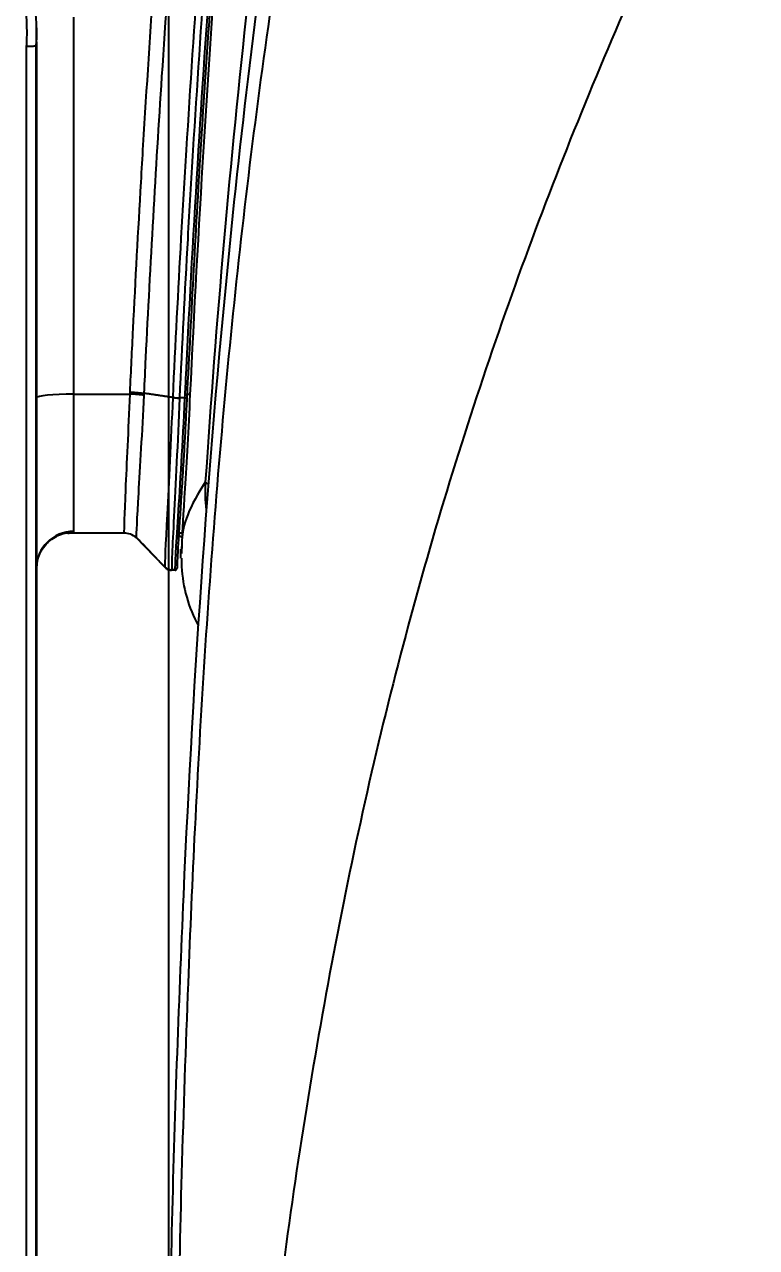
# Model space of a CAD drawing. Header units: millimetres. Extents: x 28 to 2974, y 8 to 3716.
# Drawn here: x 973.6 to 1052.7, y 1162.7 to 1295 of the extents above; entities that cross this region are included whole.
import ezdxf

# ---------------------------------------------------------------- set-up
doc = ezdxf.new("R2010")
doc.units = ezdxf.units.MM
doc.layers.get('Defpoints').update_dxf_attribs({"linetype": 'CONTINUOUS'})
doc.layers.add('1LINE', color=7, linetype='CONTINUOUS')
doc.styles.add('Annotative', font='malgun.ttf')
doc.dimstyles.new('WOO', dxfattribs={"dimtxt": 20, "dimasz": 2, "dimexe": 1.25, "dimexo": 0.3, "dimgap": 1, "dimtad": 1, "dimdec": 1, "dimzin": 1, "dimdsep": 46, "dimtxsty": 'Annotative', "dimcen": 0, "dimclrd": 1, "dimclre": 1, "dimclrt": 2, "dimadec": 0, "dimazin": 0, "dimtfac": 1, "dimtdec": 1, "dimtofl": 0, "dimtmove": 0, "dimatfit": 3, "dimfxl": 0, "dimarcsym": 0})

# ---------------------------------------------------------------- blocks, each defined once
blk = doc.blocks.new('*D7')
at = {"layer": '1LINE', "color": 1, "lineweight": -2}
for p, q in [((989.17, 1143.86), (989.17, 1444.15)), ((1389.16, 1169.54), (1389.16, 1444.15)), ((991.17, 1442.9), (1387.16, 1442.9))]:
    blk.add_line(p, q, dxfattribs=at)
at = {"layer": '1LINE', "color": 1}
for points in [[(991.17, 1443.23), (991.17, 1442.56), (989.17, 1442.9)], [(1387.16, 1443.23), (1387.16, 1442.56), (1389.16, 1442.9)]]:
    blk.add_solid(points, dxfattribs=at)
at = {"layer": 'Defpoints', "color": 0}
for p in [(1389.16, 1442.9), (1389.16, 1169.24), (989.17, 1143.56)]:
    blk.add_point(p, dxfattribs=at)
at = {"layer": '1LINE', "color": 2, "insert": (1185.95, 1454.23), "char_height": 20, "attachment_point": 5, "style": 'Annotative'}
blk.add_mtext('400', dxfattribs=at)
blk = doc.blocks.new('*D14')
at = {"layer": '1LINE', "color": 1, "lineweight": -2}
for p, q in [((919.94, 1293.15), (919.94, 1507.21)), ((1389.18, 1168.86), (1389.18, 1507.21)), ((921.94, 1505.96), (1387.18, 1505.96))]:
    blk.add_line(p, q, dxfattribs=at)
at = {"layer": '1LINE', "color": 1}
for points in [[(921.94, 1506.29), (921.94, 1505.63), (919.94, 1505.96)], [(1387.18, 1506.29), (1387.18, 1505.63), (1389.18, 1505.96)]]:
    blk.add_solid(points, dxfattribs=at)
at = {"layer": 'Defpoints', "color": 0}
for p in [(1389.18, 1505.96), (919.94, 1292.85), (1389.18, 1168.56)]:
    blk.add_point(p, dxfattribs=at)
at = {"layer": '1LINE', "color": 2, "insert": (1154.56, 1517.29), "char_height": 20, "attachment_point": 5, "style": 'Annotative'}
blk.add_mtext('469', dxfattribs=at)

msp = doc.modelspace()

# ---------------------------------------------------------------- linework, layer by layer
at = {"layer": '1LINE', "linetype": 'Continuous'}
for p, q in [((978.86, 1295.75), (978.86, 1254.99)), ((973.79, 1070.7), (973.79, 1292.57)), ((974.79, 1292.65), (974.79, 1070.8)), ((974.86, 1293.06), (974.86, 1071.22)), ((974.86, 1293.06), (974.86, 1071.25)), ((978.86, 1254.99), (984.97, 1254.99)), ((978.86, 1254.99), (978.86, 1240.13)), ((990.32, 1254.57), (990.31, 1254.55)), ((990.97, 1254.99), (991.45, 1254.99)), ((984.34, 1239.95), (978.25, 1239.95)), ((978.77, 1239.99), (984.34, 1239.99)), ((984.34, 1239.99), (984.34, 1239.99)), ((984.34, 1239.95), (984.34, 1239.95)), ((985.66, 1239.49), (985.66, 1239.49)), ((990.18, 1239.99), (990.62, 1239.99)), ((990.62, 1239.95), (990.18, 1239.95)), ((989.47, 1235.99), (989.47, 1235.99)), ((989.47, 1235.95), (989.47, 1235.95))]:
    msp.add_line(p, q, dxfattribs=at)
for centre, major_axis, ratio, start_param, end_param in [((978.86, 1254.57), (-4, 0), 0.104535, 4.712389, 6.283185), ((984.97, 1254.78), (2, -0.07), 0.104464, 0.712049, 1.574664), ((990.32, 1254.67), (-0.999, 0.047), 0.10442, 0.807737, 1.575712), ((990.31, 1254.66), (-0.999, 0.042), 0.105182, 0.807196, 1.575217), ((990.91, 1254.59), (0.2, -0.01), 0.104417, 4.717383, 6.331263), ((995.1, 1245.39), (-2, 0.13), 0.219135, 0.125652, 0.578471), ((978.86, 1236.18), (-4, 0), 0.988829, 4.712389, 6.283185), ((964.86, 1240.02), (-14, 0), 0.017475, 2.844022, 3.012192), ((990.68, 1240.02), (-0.499, 0.025), 0.998626, 0.304517, 1.620678), ((990.68, 1240.02), (-0.349, 0.358), 0.999999, 1.129154, 2.36985)]:
    msp.add_ellipse(centre, major_axis=major_axis, ratio=ratio, start_param=start_param, end_param=end_param, dxfattribs=at)
for points, knots in [([(1189.38, 860.85), (1185.57, 860.92), (1178.21, 861.05), (1167.61, 862.17), (1155.89, 864.13), (1142.3, 867.53), (1126.51, 873.18), (1108.61, 881.89), (1093.85, 891.93), (1082.25, 901.85), (1071.92, 911.64), (1056.23, 928.68), (1040.99, 949.67), (1028.49, 971.26), (1019.93, 988.55), (1012.78, 1005.69), (1007.67, 1020.25), (1004.2, 1031.47), (1001.74, 1040.26), (999.44, 1049.41), (995.43, 1067.75), (992.78, 1086.55), (991.3, 1105.12), (990.57, 1117.55), (990.11, 1133.17), (990.12, 1151.94), (990.56, 1171.33), (991.2, 1190.02), (992.27, 1214.92), (994.2, 1245.4), (997.33, 1276.16), (1000.71, 1300.58), (1003.7, 1318.97), (1006.53, 1334.18), (1008.82, 1345.63), (1009.95, 1350.97), (1010.45, 1353.35)], [0, 0, 0, 0, 0.018946, 0.036614, 0.053001, 0.078065, 0.106249, 0.136388, 0.176904, 0.194704, 0.212376, 0.247738, 0.30991, 0.340983, 0.371843, 0.405858, 0.433404, 0.448643, 0.464291, 0.478876, 0.49559, 0.55773, 0.57326, 0.588809, 0.62002, 0.651428, 0.682817, 0.717371, 0.745505, 0.808517, 0.872207, 0.904588, 0.937476, 0.970643, 0.986922, 1, 1, 1, 1]), ([(1059.72, 1340.57), (1058.73, 1338.64), (1056.5, 1334.29), (1051.76, 1324.97), (1043.17, 1307.57), (1031.94, 1281.98), (1020.44, 1249.9), (1011.16, 1216.38), (1004.26, 1181.24), (999.22, 1144.95), (997.95, 1113.82), (999.89, 1088.94), (1002.25, 1070.34), (1005.74, 1051.81), (1010.4, 1033.42), (1015.99, 1015.33), (1024.95, 991.52), (1038.75, 963.14), (1056.42, 936.87), (1070.57, 920.2), (1079.29, 911.08), (1088.33, 902.25), (1100.43, 892.08), (1116.4, 881.87), (1130.69, 875.12), (1142.59, 870.74), (1152.74, 867.68), (1164.09, 865.13), (1176.67, 863.29), (1185.13, 862.93), (1189.38, 862.75)], [0, 0, 0, 0, 0.012507, 0.028169, 0.059983, 0.123214, 0.185248, 0.247141, 0.309619, 0.372607, 0.435239, 0.466362, 0.497482, 0.528744, 0.560227, 0.591849, 0.622902, 0.686811, 0.748464, 0.7798, 0.795457, 0.811186, 0.842678, 0.873857, 0.905195, 0.921072, 0.936872, 0.957903, 0.978899, 1, 1, 1, 1]), ([(1001.82, 1319.85), (999.5, 1304.3), (997.52, 1288.61), (993.47, 1249.02), (991.81, 1224.99), (990.2, 1188.67), (989.76, 1176.54), (989.17, 1152.22), (989.04, 1140.02), (989.57, 1115.59), (990.23, 1103.35), (992.74, 1078.82), (994.58, 1066.59), (1002.17, 1030.28), (1009.99, 1006.56), (1025.73, 973.15), (1031.66, 962.34), (1045.06, 941.45), (1052.41, 931.54), (1064.44, 917.57), (1068.61, 913.06), (1077.31, 904.35), (1081.82, 900.13), (1096.12, 888.16), (1106.57, 881.29), (1128.93, 870.34), (1140.76, 866.18), (1164.72, 860.68), (1176.93, 859.28), (1189.38, 859.29)], [0, 0, 0, 0, 0.086832, 0.086832, 0.217285, 0.217285, 0.282511, 0.282511, 0.347737, 0.347737, 0.412963, 0.412963, 0.47819, 0.47819, 0.608642, 0.608642, 0.673869, 0.673869, 0.739095, 0.739095, 0.771708, 0.771708, 0.804321, 0.804321, 0.869547, 0.869547, 0.934774, 0.934774, 1, 1, 1, 1]), ([(984.98, 1255.22), (985.08, 1257.49), (985.19, 1259.76), (985.57, 1267.33), (985.86, 1272.62), (986.24, 1279.24), (986.32, 1280.57), (986.78, 1288.13), (987.19, 1294.37), (987.81, 1303.17), (988, 1305.73), (988.19, 1308.3)], [0, 0, 0, 0, 0.128275, 0.128275, 0.427504, 0.427504, 0.50231, 0.50231, 0.854872, 0.854872, 1, 1, 1, 1]), ([(986.5, 1255.07), (986.56, 1256.34), (986.62, 1257.61), (986.93, 1263.95), (987.2, 1269.02), (987.78, 1279.17), (988.09, 1284.24), (988.83, 1295.58), (989.27, 1301.84), (989.74, 1308.1)], [0, 0, 0, 0, 0.07171, 0.07171, 0.358551, 0.358551, 0.645393, 0.645393, 1, 1, 1, 1]), ([(989.62, 1254.63), (989.89, 1260.37), (990.19, 1266.12), (990.69, 1275.04), (990.88, 1278.22), (991.5, 1288.27), (991.96, 1295.14), (992.61, 1304.06), (992.76, 1306.11), (992.91, 1308.17)], [0, 0, 0, 0, 0.321637, 0.321637, 0.499862, 0.499862, 0.88498, 0.88498, 1, 1, 1, 1]), ([(993.6, 1308.08), (993.44, 1306.04), (993.29, 1303.98), (992.65, 1295.07), (992.19, 1288.2), (991.57, 1278.15), (991.38, 1274.97), (990.88, 1266.05), (990.59, 1260.31), (990.32, 1254.57)], [0, 0, 0, 0, 0.11502, 0.11502, 0.500138, 0.500138, 0.678363, 0.678363, 1, 1, 1, 1]), ([(994.44, 1308.12), (993.81, 1299.56), (992.51, 1281.72), (991.59, 1263.87), (991.11, 1254.58)], [0, 0, 0, 0, 0.480106, 1, 1, 1, 1]), ([(991.03, 1257.08), (991.43, 1265.17), (991.88, 1273.26), (992.86, 1289.04), (993.38, 1296.73), (993.96, 1304.41)], [0, 0, 0, 0, 0.51259, 0.51259, 1, 1, 1, 1]), ([(973.79, 1292.57), (973.83, 1293.23), (973.84, 1293.9), (973.82, 1295.17), (973.78, 1295.77), (973.73, 1296.38)], [0, 0, 0, 0, 0.522033, 0.522033, 1, 1, 1, 1]), ([(974.72, 1296.57), (974.84, 1295.28), (974.86, 1293.97), (974.79, 1292.65), (974.79, 1292.65), (974.79, 1292.65)], [0, 0, 0, 0, 0.999526, 0.999526, 1, 1, 1, 1]), ([(974.79, 1292.65), (974.78, 1292.63), (974.74, 1292.61), (974.52, 1292.58), (974.2, 1292.56), (973.94, 1292.57), (973.79, 1292.57)], [0, 0, 0, 0, 0.242983, 0.49968, 0.710538, 1, 1, 1, 1]), ([(984.34, 1239.99), (984.35, 1240.27), (984.39, 1241.94), (984.63, 1247.38), (984.81, 1251.08), (984.97, 1254.99)], [0, 0, 0, 0, 0.5, 0.5, 1, 1, 1, 1]), ([(985.66, 1239.49), (985.67, 1239.78), (985.74, 1241.49), (986.07, 1247.07), (986.3, 1250.84), (986.49, 1254.86)], [0, 0, 0, 0, 0.5, 0.5, 1, 1, 1, 1]), ([(988.75, 1236.29), (988.76, 1236.62), (988.83, 1238.65), (989.19, 1245.34), (989.42, 1249.87), (989.62, 1254.61)], [0, 0, 0, 0, 0.5, 0.5, 1, 1, 1, 1]), ([(990.31, 1254.55), (990.12, 1249.69), (989.89, 1245.14), (989.63, 1240.07), (989.56, 1238.72), (989.48, 1236.73), (989.47, 1236.15), (989.47, 1235.99)], [0, 0, 0, 0, 0.5, 0.5, 0.75, 0.75, 1, 1, 1, 1]), ([(989.62, 1254.61), (989.62, 1254.61), (989.62, 1254.61), (989.62, 1254.62), (989.62, 1254.62), (989.62, 1254.63)], [0, 0, 0, 0, 0.003176, 0.003176, 1, 1, 1, 1]), ([(989.85, 1235.99), (989.85, 1236.32), (989.95, 1238.38), (990.39, 1245.15), (990.68, 1249.7), (990.91, 1254.57)], [0, 0, 0, 0, 0.5, 0.5, 1, 1, 1, 1]), ([(991.11, 1254.58), (991.07, 1253.79), (990.99, 1252.2), (990.87, 1249.89), (990.72, 1247.31), (990.54, 1244.55), (990.37, 1241.83), (990.22, 1239.55), (990.11, 1237.82), (990.06, 1236.6), (990.05, 1236.32), (990.05, 1236.18)], [0, 0, 0, 0, 0.083524, 0.166586, 0.250355, 0.375405, 0.500083, 0.624835, 0.749828, 0.875174, 1, 1, 1, 1]), ([(991.45, 1254.94), (991.27, 1251.15), (991.06, 1247.59), (990.72, 1241.98), (990.61, 1240), (990.58, 1239.21)], [0, 0, 0, 0, 0.5, 0.5, 1, 1, 1, 1]), ([(993.11, 1245.46), (992.27, 1244.23), (991.63, 1243), (990.79, 1240.9), (990.61, 1240), (990.58, 1239.21)], [0, 0, 0, 0, 0.5, 0.5, 1, 1, 1, 1]), ([(978.75, 1239.99), (978.47, 1239.97), (977.93, 1239.94), (977.17, 1239.69), (976.49, 1239.31), (975.92, 1238.83), (975.43, 1238.23), (975.06, 1237.53), (974.86, 1236.88), (974.82, 1236.48), (974.81, 1236.35)], [0, 0, 0, 0, 0.138629, 0.275944, 0.408166, 0.53207, 0.658105, 0.798261, 0.935722, 1, 1, 1, 1]), ([(974.93, 1236.89), (974.98, 1237.16), (975.15, 1237.69), (975.58, 1238.44), (976.19, 1239.09), (976.67, 1239.41), (976.93, 1239.55)], [0, 0, 0, 0, 0.239604, 0.489869, 0.745425, 1, 1, 1, 1]), ([(978.86, 1240.13), (978.86, 1240.1), (978.85, 1240.04), (978.8, 1240), (978.77, 1239.99)], [0, 0, 0, 0, 0.500926, 1, 1, 1, 1]), ([(984.34, 1239.95), (984.34, 1239.96), (984.34, 1239.97), (984.34, 1239.98), (984.34, 1239.98), (984.34, 1239.99)], [0, 0, 0, 0, 0.869401, 0.869401, 1, 1, 1, 1]), ([(988.75, 1236.29), (987.81, 1237.26), (986.95, 1238.16), (986.01, 1239.13), (985.88, 1239.26), (985.72, 1239.43), (985.69, 1239.46), (985.66, 1239.49)], [0, 0, 0, 0, 0.832739, 0.832739, 0.970682, 0.970682, 1, 1, 1, 1]), ([(985.66, 1239.45), (985.66, 1239.45), (985.66, 1239.46), (985.66, 1239.46), (985.66, 1239.47), (985.66, 1239.48), (985.66, 1239.48), (985.66, 1239.49), (985.66, 1239.49), (985.66, 1239.49)], [0, 0, 0, 0, 0.290751, 0.290751, 0.587159, 0.587159, 0.883567, 0.883567, 1, 1, 1, 1]), ([(988.75, 1236.25), (988.45, 1236.56), (987.89, 1237.14), (986.86, 1238.21), (986.13, 1238.97), (985.66, 1239.45)], [0, 0, 0, 0, 0.288259, 0.546307, 1, 1, 1, 1]), ([(990.55, 1238.44), (990.55, 1238.44), (990.55, 1238.42), (990.55, 1238.36), (990.55, 1238.28), (990.54, 1238.05), (990.53, 1237.91), (990.53, 1237.74)], [0, 0, 0, 0, 0.179833, 0.179833, 0.589894, 0.589894, 1, 1, 1, 1]), ([(990.57, 1238.81), (990.57, 1238.78), (990.57, 1238.76), (990.56, 1238.64), (990.56, 1238.54), (990.55, 1238.44)], [0, 0, 0, 0, 0.187149, 0.187149, 1, 1, 1, 1]), ([(990.52, 1237.24), (990.52, 1237.2), (990.52, 1237.16), (990.52, 1236.88), (990.52, 1236.61), (990.54, 1236.35)], [0, 0, 0, 0, 0.13975, 0.13975, 1, 1, 1, 1]), ([(988.75, 1236.29), (988.83, 1236.21), (988.92, 1236.15), (989.12, 1236.05), (989.23, 1236.01), (989.38, 1235.99), (989.43, 1235.99), (989.47, 1235.99)], [0, 0, 0, 0, 0.420798, 0.420798, 0.841601, 0.841601, 1, 1, 1, 1]), ([(988.75, 1236.25), (988.75, 1236.26), (988.75, 1236.26), (988.75, 1236.27), (988.75, 1236.28), (988.75, 1236.29), (988.75, 1236.29), (988.75, 1236.29)], [0, 0, 0, 0, 0.401112, 0.401112, 0.802243, 0.802243, 1, 1, 1, 1]), ([(988.75, 1236.25), (988.78, 1236.22), (988.81, 1236.19), (988.93, 1236.09), (989.03, 1236.04), (989.24, 1235.96), (989.35, 1235.95), (989.47, 1235.95)], [0, 0, 0, 0, 0.158673, 0.158673, 0.579335, 0.579335, 1, 1, 1, 1]), ([(989.47, 1235.99), (989.47, 1235.99), (989.47, 1235.98), (989.47, 1235.97), (989.47, 1235.97), (989.47, 1235.96), (989.47, 1235.95), (989.47, 1235.95)], [0, 0, 0, 0, 0.275306, 0.275306, 0.551299, 0.551299, 1, 1, 1, 1]), ([(989.85, 1235.95), (989.89, 1235.95), (989.99, 1235.97), (990.02, 1236.08), (990.05, 1236.14)], [0, 0, 0, 0, 0.397571, 1, 1, 1, 1]), ([(989.85, 1235.95), (989.85, 1235.95), (989.85, 1235.96), (989.85, 1235.97), (989.85, 1235.98), (989.85, 1235.99)], [0, 0, 0, 0, 0.500092, 0.500092, 1, 1, 1, 1])]:
    msp.add_open_spline(points, degree=3, knots=knots, dxfattribs=at)
for points, degree in [([(1004.64, 1348.21), (999.11, 1314.55), (995.43, 1280.28), (993.11, 1245.46)], 3), ([(994.75, 1308.48), (993.4, 1290.65), (992.3, 1272.8), (991.45, 1254.94)], 3), ([(974.86, 1293.06), (974.89, 1293.57), (974.9, 1294.08), (974.9, 1294.58)], 3), ([(974.86, 1293.06), (974.84, 1292.92), (974.82, 1292.78), (974.79, 1292.65)], 3), ([(990.91, 1254.57), (990.95, 1255.41), (990.99, 1256.24), (991.03, 1257.08)], 3), ([(984.97, 1254.99), (984.97, 1255.06), (984.98, 1255.14), (984.98, 1255.22)], 3), ([(984.98, 1255.22), (985.54, 1255.19), (986.14, 1255.13), (986.5, 1255.07)], 3), ([(986.49, 1254.86), (986.49, 1254.93), (986.49, 1255), (986.5, 1255.07)], 3), ([(989.62, 1254.61), (986.5, 1255.07)], 1), ([(990.91, 1254.57), (990.32, 1254.57)], 1), ([(993.11, 1245.46), (993.05, 1244.47), (993.08, 1243.47), (993.2, 1242.49)], 3), ([(978.25, 1239.95), (978.23, 1239.95), (978.22, 1239.95), (978.2, 1239.95)], 3), ([(978.77, 1239.99), (978.76, 1239.99), (978.75, 1239.99), (978.75, 1239.99)], 3), ([(985.66, 1239.45), (985.26, 1239.8), (984.77, 1239.95), (984.34, 1239.95)], 3), ([(990.58, 1239.21), (990.58, 1238.99), (990.57, 1238.86), (990.57, 1238.82)], 3), ([(990.44, 1238.21), (990.4, 1237.61), (990.42, 1237.24)], 2), ([(990.55, 1238.2), (990.54, 1238.04), (990.53, 1237.89), (990.53, 1237.74)], 3), ([(990.57, 1238.81), (990.56, 1238.59), (990.56, 1238.39), (990.55, 1238.2)], 3), ([(990.57, 1238.82), (990.57, 1238.82), (990.57, 1238.81), (990.57, 1238.81)], 3), ([(988.75, 1236.29), (988.75, 1236.29), (988.75, 1236.29), (988.75, 1236.29)], 3), ([(989.85, 1235.99), (989.72, 1235.99), (989.59, 1235.99), (989.47, 1235.99)], 3), ([(989.85, 1235.95), (989.47, 1235.95)], 1), ([(990.05, 1236.18), (990.04, 1236.09), (989.94, 1235.99), (989.85, 1235.99)], 3), ([(990.54, 1236.35), (990.66, 1234.1), (991.29, 1231.91), (992.35, 1229.95)], 3)]:
    msp.add_open_spline(points, degree=degree, dxfattribs=at)

# ---------------------------------------------------------------- dimensions: what is measured, and where the dimension line sits
at = {"layer": '1LINE'}
dim = msp.add_linear_dim(base=(1389.18, 1505.96), p1=(919.94, 1292.85), p2=(1389.18, 1168.56), dimstyle='WOO', override={"dimdec": 0}, dxfattribs=at)
dim.commit()
dim.dimension.update_dxf_attribs({"geometry": '*D14', "text_midpoint": (1154.56, 1517.29)})
dim = msp.add_linear_dim(base=(1389.16, 1442.9), p1=(989.17, 1143.56), p2=(1389.16, 1169.24), text='400', dimstyle='WOO', override={"dimdec": 0}, dxfattribs=at)
dim.commit()
dim.dimension.update_dxf_attribs({"geometry": '*D7', "text_midpoint": (1185.95, 1442.9), "dimtype": 160})

doc.saveas('drawing.dxf')
